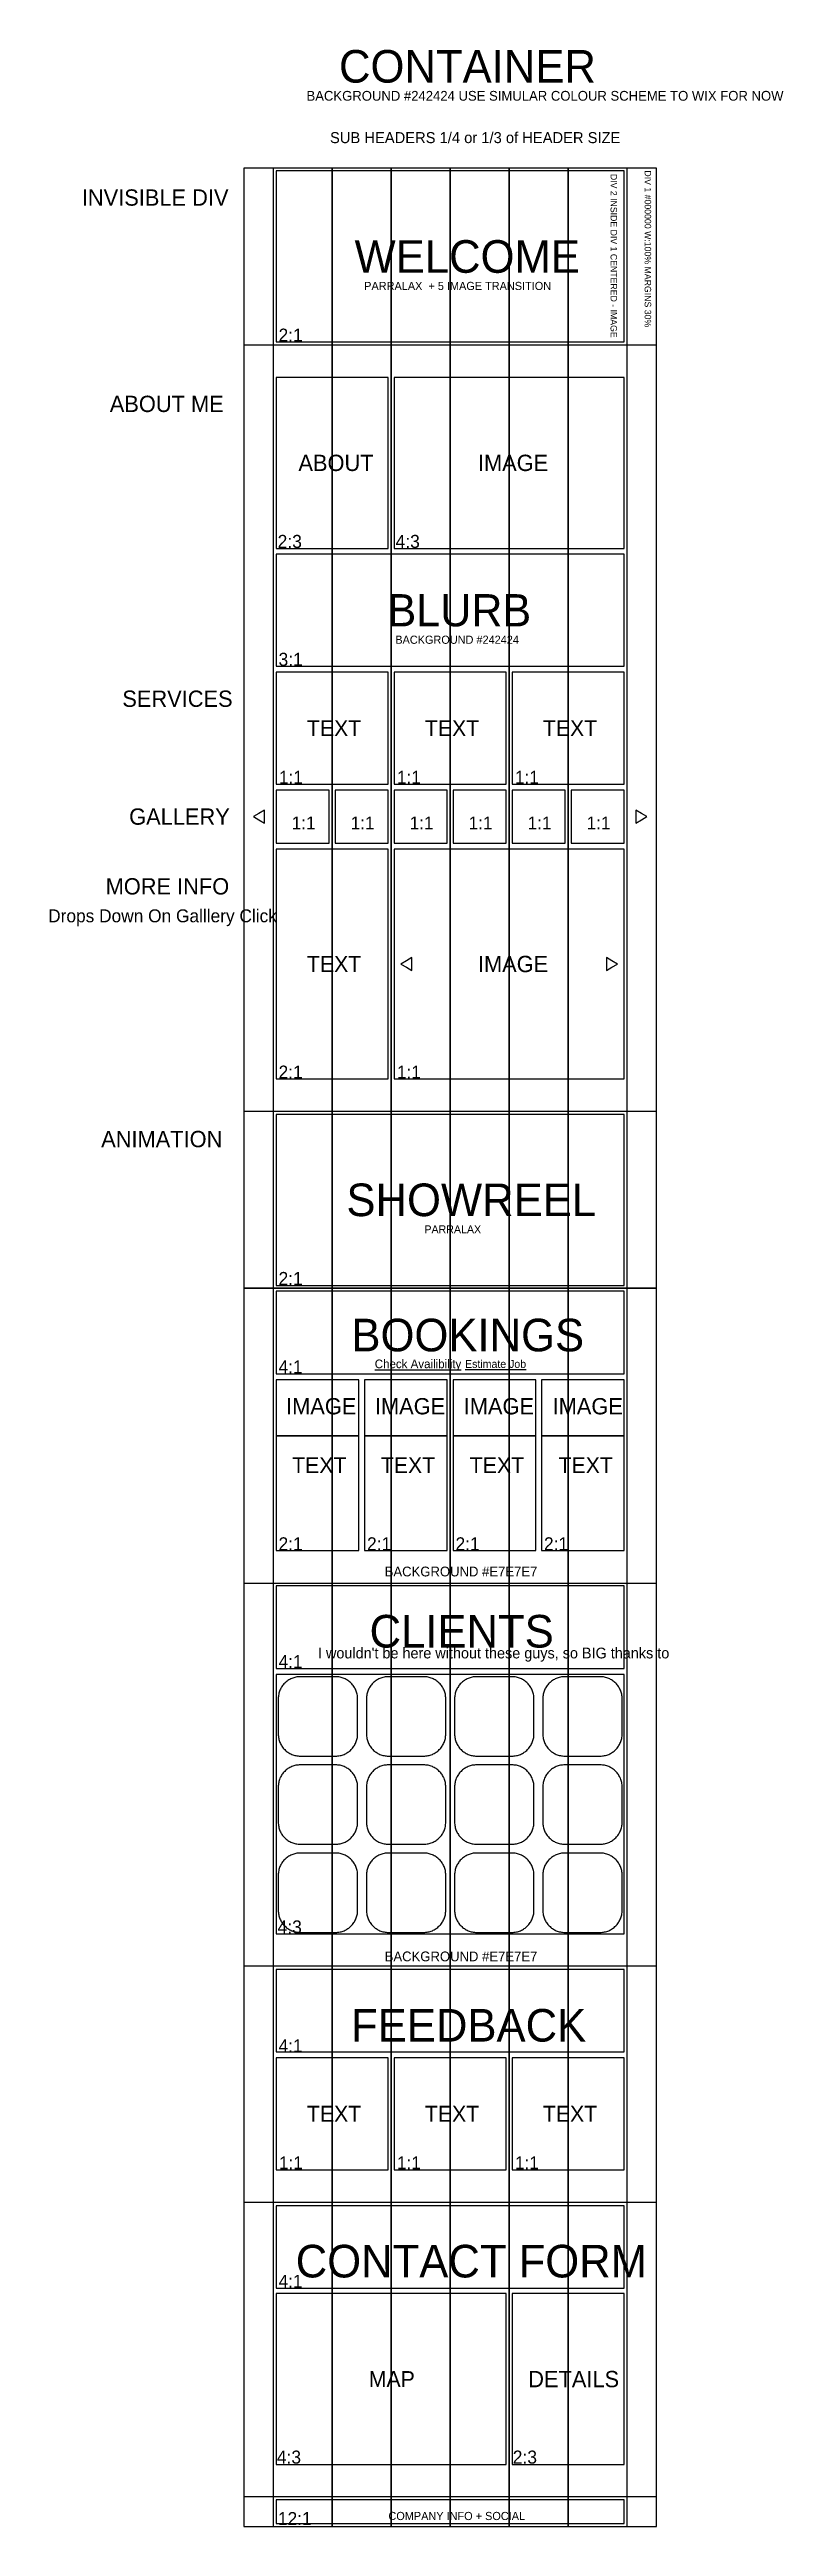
# Model space of a CAD drawing. Header units: centimetres. Extents: x -7.6 to 17.3, y -44 to 40.
import ezdxf

# ---------------------------------------------------------------- set-up
doc = ezdxf.new("R2010")
doc.units = ezdxf.units.CM
doc.layers.get('0').update_dxf_attribs({"true_color": 0x5890e1})

# ---------------------------------------------------------------- blocks, each defined once
blk = doc.blocks.new('Rectangle002')
at = {"color": 0}
blk.add_lwpolyline([(1, 40), (-1, 40), (-1, -40), (1, -40)], close=True, dxfattribs=at)
blk = doc.blocks.new('Rectangle025')
at = {"color": 0}
blk.add_lwpolyline([(0.9, 0.4), (0.899, 0.426), (0.897, 0.451), (0.894, 0.476), (0.89, 0.501), (0.884, 0.525), (0.877, 0.549), (0.87, 0.572), (0.861, 0.595), (0.851, 0.617), (0.84, 0.638), (0.828, 0.659), (0.815, 0.679), (0.801, 0.699), (0.786, 0.718), (0.77, 0.736), (0.753, 0.753), (0.736, 0.77), (0.718, 0.786), (0.699, 0.801), (0.679, 0.815), (0.659, 0.828), (0.638, 0.84), (0.617, 0.851), (0.595, 0.861), (0.572, 0.87), (0.549, 0.877), (0.525, 0.884), (0.501, 0.89), (0.476, 0.894), (0.451, 0.897), (0.426, 0.899), (0.4, 0.9), (-0.4, 0.9), (-0.426, 0.899), (-0.451, 0.897), (-0.476, 0.894), (-0.501, 0.89), (-0.525, 0.884), (-0.549, 0.877), (-0.572, 0.87), (-0.595, 0.861), (-0.617, 0.851), (-0.638, 0.84), (-0.659, 0.828), (-0.679, 0.815), (-0.699, 0.801), (-0.718, 0.786), (-0.736, 0.77), (-0.753, 0.753), (-0.77, 0.736), (-0.786, 0.718), (-0.801, 0.699), (-0.815, 0.679), (-0.828, 0.659), (-0.84, 0.638), (-0.851, 0.617), (-0.861, 0.595), (-0.87, 0.572), (-0.877, 0.549), (-0.884, 0.525), (-0.89, 0.501), (-0.894, 0.476), (-0.897, 0.451), (-0.899, 0.426), (-0.9, 0.4), (-0.9, -0.4), (-0.899, -0.426), (-0.897, -0.451), (-0.894, -0.476), (-0.89, -0.501), (-0.884, -0.525), (-0.877, -0.549), (-0.87, -0.572), (-0.861, -0.595), (-0.851, -0.617), (-0.84, -0.638), (-0.828, -0.659), (-0.815, -0.679), (-0.801, -0.699), (-0.786, -0.718), (-0.77, -0.736), (-0.753, -0.753), (-0.736, -0.77), (-0.718, -0.786), (-0.699, -0.801), (-0.679, -0.815), (-0.659, -0.828), (-0.638, -0.84), (-0.617, -0.851), (-0.595, -0.861), (-0.572, -0.87), (-0.549, -0.877), (-0.525, -0.884), (-0.501, -0.89), (-0.476, -0.894), (-0.451, -0.897), (-0.426, -0.899), (-0.4, -0.9), (0.4, -0.9), (0.426, -0.899), (0.451, -0.897), (0.476, -0.894), (0.501, -0.89), (0.525, -0.884), (0.549, -0.877), (0.572, -0.87), (0.595, -0.861), (0.617, -0.851), (0.638, -0.84), (0.659, -0.828), (0.679, -0.815), (0.699, -0.801), (0.718, -0.786), (0.736, -0.77), (0.753, -0.753), (0.77, -0.736), (0.786, -0.718), (0.801, -0.699), (0.815, -0.679), (0.828, -0.659), (0.84, -0.638), (0.851, -0.617), (0.861, -0.595), (0.87, -0.572), (0.877, -0.549), (0.884, -0.525), (0.89, -0.501), (0.894, -0.476), (0.897, -0.451), (0.899, -0.426), (0.9, -0.4)], close=True, dxfattribs=at)
blk = doc.blocks.new('Rectangle080')
at = {"color": 0}
blk.add_lwpolyline([(7, 3), (-7, 3), (-7, -3), (7, -3)], close=True, dxfattribs=at)
blk = doc.blocks.new('Rectangle087')
at = {"color": 0}
blk.add_lwpolyline([(7, 0.5), (-7, 0.5), (-7, -0.5), (7, -0.5)], close=True, dxfattribs=at)
blk = doc.blocks.new('Star001')
at = {"color": 0}
blk.add_lwpolyline([(0.125, 0), (0.125, 0.217), (-0.063, 0.108), (-0.25, 0), (-0.063, -0.108), (0.125, -0.217)], close=True, dxfattribs=at)
blk = doc.blocks.new('Text009')
at = {"color": 0}
blk.add_text('IMAGE', height=0.553, dxfattribs=at).set_placement((-1.06, -0.277))
blk = doc.blocks.new('Text038')
at = {"color": 0}
blk.add_text('TEXT ', height=0.539, dxfattribs=at).set_placement((-0.858, -0.27))
blk = doc.blocks.new('Text046')
at = {"color": 0}
blk.add_text('1:1 ', height=0.4352, dxfattribs=at).set_placement((-0.374, -0.218))
blk = doc.blocks.new('Text075')
at = {"color": 0}
blk.add_text('BACKGROUND #E7E7E7', height=0.3318, dxfattribs=at).set_placement((-2.222, -0.166))
blk = doc.blocks.new('Text079')
at = {"color": 0}
blk.add_text('1:1 ', height=0.4352, dxfattribs=at).set_placement((-0.374, -0.218))

msp = doc.modelspace()

# ---------------------------------------------------------------- linework, layer by layer
at = {"color": 7, "true_color": 0xffffff}
msp.add_lwpolyline([(13, 36), (-1, 36), (-1, -44), (13, -44)], close=True, dxfattribs=at)
at = {"color": 9, "true_color": 0xbfbfbf}
for points in [[(11.9, 35.9), (0.1, 35.9), (0.1, 30.1), (11.9, 30.1)], [(11.9, 22.9), (0.1, 22.9), (0.1, 19.1), (11.9, 19.1)]]:
    msp.add_lwpolyline(points, close=True, dxfattribs=at)
at = {"color": 220, "true_color": 0xff00d7}
for points in [[(3.9, 28.9), (0.1, 28.9), (0.1, 23.1), (3.9, 23.1)], [(11.9, 28.9), (4.1, 28.9), (4.1, 23.1), (11.9, 23.1)]]:
    msp.add_lwpolyline(points, close=True, dxfattribs=at)
at = {"color": 110, "true_color": 0x00ff70}
for points in [[(3.9, 18.9), (0.1, 18.9), (0.1, 15.1), (3.9, 15.1)], [(7.9, 18.9), (4.1, 18.9), (4.1, 15.1), (7.9, 15.1)], [(11.9, 18.9), (8.1, 18.9), (8.1, 15.1), (11.9, 15.1)]]:
    msp.add_lwpolyline(points, close=True, dxfattribs=at)
at = {"color": 60, "true_color": 0xd7ff00}
for points in [[(1.9, 14.9), (0.1, 14.9), (0.1, 13.1), (1.9, 13.1)], [(3.9, 14.9), (2.1, 14.9), (2.1, 13.1), (3.9, 13.1)], [(5.9, 14.9), (4.1, 14.9), (4.1, 13.1), (5.9, 13.1)], [(7.9, 14.9), (6.1, 14.9), (6.1, 13.1), (7.9, 13.1)], [(9.9, 14.9), (8.1, 14.9), (8.1, 13.1), (9.9, 13.1)], [(11.9, 14.9), (10.1, 14.9), (10.1, 13.1), (11.9, 13.1)]]:
    msp.add_lwpolyline(points, close=True, dxfattribs=at)
at = {"color": 60, "true_color": 0xa9ff00}
for points in [[(3.9, 12.9), (0.1, 12.9), (0.1, 5.1), (3.9, 5.1)], [(11.9, 12.9), (4.1, 12.9), (4.1, 5.1), (11.9, 5.1)], [(4.702, 9), (4.702, 9.217), (4.514, 9.108), (4.327, 9), (4.514, 8.892), (4.702, 8.783)], [(11.298, 9), (11.298, 8.783), (11.486, 8.892), (11.673, 9), (11.486, 9.108), (11.298, 9.217)]]:
    msp.add_lwpolyline(points, close=True, dxfattribs=at)
at = {"color": 93, "true_color": 0x57e157}
msp.add_lwpolyline([(13, 4), (-1, 4), (-1, -2), (13, -2)], close=True, dxfattribs=at)
msp.add_lwpolyline([(13, 4), (-1, 4), (-1, -2), (13, -2)], close=True, dxfattribs=at)
at = {"color": 253, "true_color": 0xa2a2a2}
for points in [[(11.9, 3.9), (0.1, 3.9), (0.1, -1.9), (11.9, -1.9)], [(11.9, -2.1), (0.1, -2.1), (0.1, -4.9), (11.9, -4.9)], [(11.9, -12.098), (0.1, -12.098), (0.1, -14.898), (11.9, -14.898)], [(11.9, -25.104), (0.1, -25.104), (0.1, -27.904), (11.9, -27.904)], [(11.9, -33.119), (0.1, -33.119), (0.1, -35.919), (11.9, -35.919)], [(11.9, -43.1), (0.1, -43.1), (0.1, -43.9), (11.9, -43.9)]]:
    msp.add_lwpolyline(points, close=True, dxfattribs=at)
at = {"color": 61, "true_color": 0xd6e499}
msp.add_lwpolyline([(13, -2), (-1, -2), (-1, -12), (13, -12)], close=True, dxfattribs=at)
at = {"color": 30, "true_color": 0xff7000}
for points in [[(2.9, -5.1), (0.1, -5.1), (0.1, -7), (2.9, -7)], [(5.9, -5.1), (3.1, -5.1), (3.1, -7), (5.9, -7)], [(8.9, -5.1), (6.1, -5.1), (6.1, -7), (8.9, -7)], [(11.9, -5.1), (9.1, -5.1), (9.1, -7), (11.9, -7)], [(2.9, -7), (0.1, -7), (0.1, -10.9), (2.9, -10.9)], [(5.9, -7), (3.1, -7), (3.1, -10.9), (5.9, -10.9)], [(8.9, -7), (6.1, -7), (6.1, -10.9), (8.9, -10.9)], [(11.9, -7), (9.1, -7), (9.1, -10.9), (11.9, -10.9)]]:
    msp.add_lwpolyline(points, close=True, dxfattribs=at)
at = {"color": 9, "true_color": 0xbcbcbc}
msp.add_lwpolyline([(11.9, -15.1), (0.1, -15.1), (0.1, -23.9), (11.9, -23.9)], close=True, dxfattribs=at)
at = {"color": 81, "true_color": 0x99e499}
for points in [[(13, -24.995), (-1, -24.995), (-1, -32.995), (13, -32.995)], [(3.9, -28.1), (0.1, -28.1), (0.1, -31.9), (3.9, -31.9)], [(7.9, -28.1), (4.1, -28.1), (4.1, -31.9), (7.9, -31.9)], [(11.9, -28.1), (8.1, -28.1), (8.1, -31.9), (11.9, -31.9)]]:
    msp.add_lwpolyline(points, close=True, dxfattribs=at)
at = {"color": 200, "true_color": 0xd700ff}
for points in [[(0.1, -41.9), (7.9, -41.9), (7.9, -36.1), (0.1, -36.1)], [(8.1, -41.9), (11.9, -41.9), (11.9, -36.1), (8.1, -36.1)]]:
    msp.add_lwpolyline(points, close=True, dxfattribs=at)
at = {"color": 30, "true_color": 0xff7000}
msp.add_polyline3d([(11, -10.9, 0), (11, -10.9, 0), (11, -10.9, 0), (11, -10.9, 0)], close=True, dxfattribs=at)

# ---------------------------------------------------------------- block references
at = {"color": 140, "true_color": 0x00a9ff}
msp.add_blockref('Rectangle080', (6, 33), dxfattribs=at)
msp.add_blockref('Rectangle080', (6, 33), dxfattribs=at)
at = {"color": 253, "true_color": 0xa3a3a3}
for p in [(1, -4), (3, -4), (5, -4), (7, -4), (9, -4), (11, -4)]:
    msp.add_blockref('Rectangle002', p, dxfattribs=at)
at = {"color": 110, "true_color": 0x00ff70}
for p in [(0.569, 15.336), (4.569, 15.336), (8.569, 15.336)]:
    msp.add_blockref('Text046', p, dxfattribs=at)
at = {"color": 60, "true_color": 0xd7ff00}
for name, p in [('Star001', (-0.423, 14)), ('Text046', (1, 13.786)), ('Text046', (3, 13.786)), ('Text046', (5, 13.786)), ('Text046', (7, 13.786)), ('Text046', (9, 13.786)), ('Text046', (11, 13.786))]:
    msp.add_blockref(name, p, dxfattribs=at)
at = {"color": 60, "true_color": 0xd7ff00, "rotation": 179.9999230466863}
msp.add_blockref('Star001', (12.423, 14), dxfattribs=at)
at = {"color": 60, "true_color": 0xa9ff00}
msp.add_blockref('Text046', (4.569, 5.335), dxfattribs=at)
at = {"color": 30, "true_color": 0xff7000}
for name, p in [('Text009', (1.495, -6)), ('Text009', (4.507, -6)), ('Text009', (7.519, -6)), ('Text009', (10.532, -6)), ('Text038', (1.495, -8)), ('Text038', (4.507, -8)), ('Text038', (7.519, -8)), ('Text038', (10.532, -8))]:
    msp.add_blockref(name, p, dxfattribs=at)
at = {"color": 253, "true_color": 0xa2a2a2}
for p in [(6, -11.607), (6, -24.663)]:
    msp.add_blockref('Text075', p, dxfattribs=at)
at = {"color": 161, "true_color": 0x9a9ae5, "xscale": 1.495165348052979, "yscale": 1.495165348052979}
for p in [(1.515, -16.522), (4.505, -16.522), (7.495, -16.522), (10.485, -16.522), (1.515, -19.512), (4.505, -19.512), (7.495, -19.512), (10.485, -19.512), (1.515, -22.503), (4.505, -22.503), (7.495, -22.503), (10.485, -22.503)]:
    msp.add_blockref('Rectangle025', p, dxfattribs=at)
at = {"color": 81, "true_color": 0x99e499}
for p in [(0.569, -31.664), (4.569, -31.664), (8.569, -31.664)]:
    msp.add_blockref('Text079', p, dxfattribs=at)
at = {"color": 2, "true_color": 0xffff00}
msp.add_blockref('Rectangle087', (6, -43.5), dxfattribs=at)
msp.add_blockref('Rectangle087', (6, -43.5), dxfattribs=at)

# ---------------------------------------------------------------- texts
at = {"color": 7, "true_color": 0xffffff}
msp.add_text('CONTAINER  ', height=1.106, dxfattribs=at).set_placement((2.23, 38.897))
at = {"color": 2, "true_color": 0xffff00}
for s, height, p in [('BACKGROUND #242424 USE SIMULAR COLOUR SCHEME TO WIX FOR NOW', 0.3318, (1.128, 38.284)), ('GALLERY ', 0.553, (-4.885, 13.724)), ('12:1  ', 0.44, (0.158, -43.952)), ('COMPANY INFO + SOCIAL    ', 0.2765, (3.906, -43.783))]:
    msp.add_text(s, height=height, dxfattribs=at).set_placement(p)
at = {"color": 30, "true_color": 0xff7000}
for s, height, p in [('SUB HEADERS 1/4 or 1/3 of HEADER SIZE', 0.3732, (1.925, 36.845)), ('BOOKINGS   ', 1.106, (2.651, -4.139)), ('%%uCheck Availibility', 0.2924, (3.442, -4.71)), ('%%uEstimate Job', 0.2676, (6.505, -4.7)), ('2:1 ', 0.44, (0.181, -10.886)), ('2:1 ', 0.44, (3.181, -10.886)), ('2:1 ', 0.44, (6.181, -10.886)), ('2:1 ', 0.44, (9.181, -10.886))]:
    msp.add_text(s, height=height, dxfattribs=at).set_placement(p)
at = {"color": 253, "true_color": 0xa2a2a2}
msp.add_text('DIV 2 INSIDE DIV 1 CENTERED - IMAGE  ', height=0.2212, rotation=270, dxfattribs=at).set_placement((11.437, 35.801))
at = {"color": 140, "true_color": 0x00a9ff}
msp.add_text('DIV 1 #000000 W:100%%% MARGINS 30%%% ', height=0.2216, rotation=270, dxfattribs=at).set_placement((12.592, 35.92))
at = {"color": 253, "true_color": 0xa2a2a2}
for s, height, p in [('INVISIBLE DIV  ', 0.553, (-6.49, 34.723)), ('2:1 ', 0.44, (0.181, 30.114)), ('BLURB  ', 1.092, (3.876, 20.454)), ('3:1 ', 0.4424, (0.18, 19.114)), ('BACKGROUND #242424', 0.2765, (4.138, 19.862)), ('4:1', 0.4352, (0.181, -4.882)), ('4:1', 0.4352, (0.181, -14.88)), ('4:3 ', 0.4424, (0.148, -23.886)), ('4:1', 0.4352, (0.182, -27.911)), ('4:1', 0.4352, (0.181, -35.9))]:
    msp.add_text(s, height=height, dxfattribs=at).set_placement(p)
at = {"color": 140, "true_color": 0x00a9ff}
for s, height, p in [('WELCOME', 1.106, (2.757, 32.447)), ('PARRALAX  + 5 IMAGE TRANSITION ', 0.2765, (3.084, 31.862))]:
    msp.add_text(s, height=height, dxfattribs=at).set_placement(p)
at = {"color": 220, "true_color": 0xff00d7}
for s, height, p in [('ABOUT ME', 0.553, (-5.542, 27.724)), ('ABOUT  ', 0.553, (0.854, 25.723)), ('IMAGE', 0.553, (6.94, 25.723)), ('2:3 ', 0.4424, (0.149, 23.114)), ('4:3 ', 0.4424, (4.148, 23.114))]:
    msp.add_text(s, height=height, dxfattribs=at).set_placement(p)
at = {"color": 110, "true_color": 0x00ff70}
for s, height, p in [('SERVICES ', 0.553, (-5.117, 17.723)), ('TEXT ', 0.539, (1.142, 16.73)), ('TEXT ', 0.539, (5.142, 16.73)), ('TEXT ', 0.539, (9.142, 16.73))]:
    msp.add_text(s, height=height, dxfattribs=at).set_placement(p)
at = {"color": 60, "true_color": 0xa9ff00}
for s, height, p in [('MORE INFO', 0.553, (-5.683, 11.358)), ('Drops Down On Galllery Click', 0.4386, (-7.632, 10.415)), ('TEXT ', 0.539, (1.142, 8.731)), ('IMAGE', 0.553, (6.94, 8.724)), ('2:1 ', 0.44, (0.181, 5.115))]:
    msp.add_text(s, height=height, dxfattribs=at).set_placement(p)
at = {"color": 93, "true_color": 0x57e157}
for s, height, p in [('ANIMATION ', 0.553, (-5.834, 2.786)), ('SHOWREEL', 1.106, (2.482, 0.447)), ('PARRALAX  ', 0.2695, (5.126, -0.135))]:
    msp.add_text(s, height=height, dxfattribs=at).set_placement(p)
at = {"color": 121, "true_color": 0x99e4d6}
msp.add_text('2:1 ', height=0.44, dxfattribs=at).set_placement((0.181, -1.886))
at = {"color": 161, "true_color": 0x9a9ae5}
for s, height, p in [('CLIENTS ', 1.106, (3.266, -14.186)), ("I wouldn't be here without these guys, so BIG thanks to", 0.3655, (1.517, -14.555))]:
    msp.add_text(s, height=height, dxfattribs=at).set_placement(p)
at = {"color": 81, "true_color": 0x99e499}
for s, height, p in [('FEEDBACK ', 1.106, (2.64, -27.553)), ('TEXT ', 0.539, (1.142, -30.27)), ('TEXT ', 0.539, (5.142, -30.27)), ('TEXT ', 0.539, (9.142, -30.27))]:
    msp.add_text(s, height=height, dxfattribs=at).set_placement(p)
at = {"color": 200, "true_color": 0xd700ff}
for s, height, p in [('CONTACT FORM    ', 1.106, (0.762, -35.553)), ('MAP  ', 0.539, (3.239, -39.27)), ('DETAILS  ', 0.553, (8.646, -39.277)), ('4:3 ', 0.4424, (0.12, -41.868)), ('2:3 ', 0.4424, (8.121, -41.868))]:
    msp.add_text(s, height=height, dxfattribs=at).set_placement(p)

doc.saveas('drawing.dxf')
